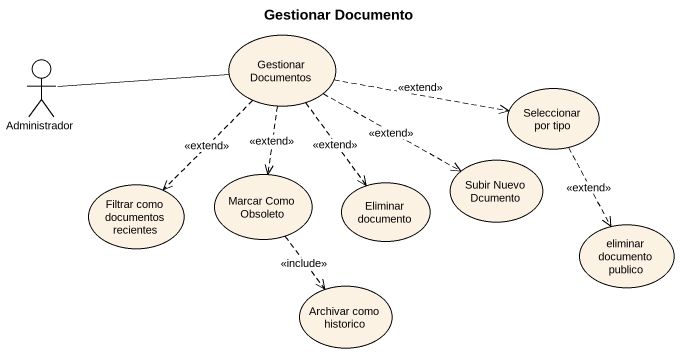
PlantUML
@startuml
title Gestionar Documento
actor Administrador
usecase "Gestionar Documentos" as Gestionar_Documentos
usecase "Seleccionar por tipo" as Seleccionar_por_tipo
usecase "Subir Nuevo Dcumento" as Subir_Nuevo_Dcumento
usecase "Filtrar como documentos recientes" as Filtrar_como_documentos
usecase "Marcar Como Obsoleto" as Marcar_Como_Obsoleto
usecase "Eliminar documento" as Eliminar_documento
usecase "eliminar documento publico" as eliminar_documento_publico
usecase "Archivar como historico" as Archivar_como_historico
Administrador -right- Gestionar_Documentos
Gestionar_Documentos .right.> Seleccionar_por_tipo : <<extend>>
Gestionar_Documentos .right.> Subir_Nuevo_Dcumento : <<extend>>
Gestionar_Documentos ..> Filtrar_como_documentos : <<extend>>
Gestionar_Documentos ..> Marcar_Como_Obsoleto : <<extend>>
Gestionar_Documentos ..> Eliminar_documento : <<extend>>
Seleccionar_por_tipo ..> eliminar_documento_publico : <<extend>>
Marcar_Como_Obsoleto ..> Archivar_como_historico : <<include>>
@enduml
